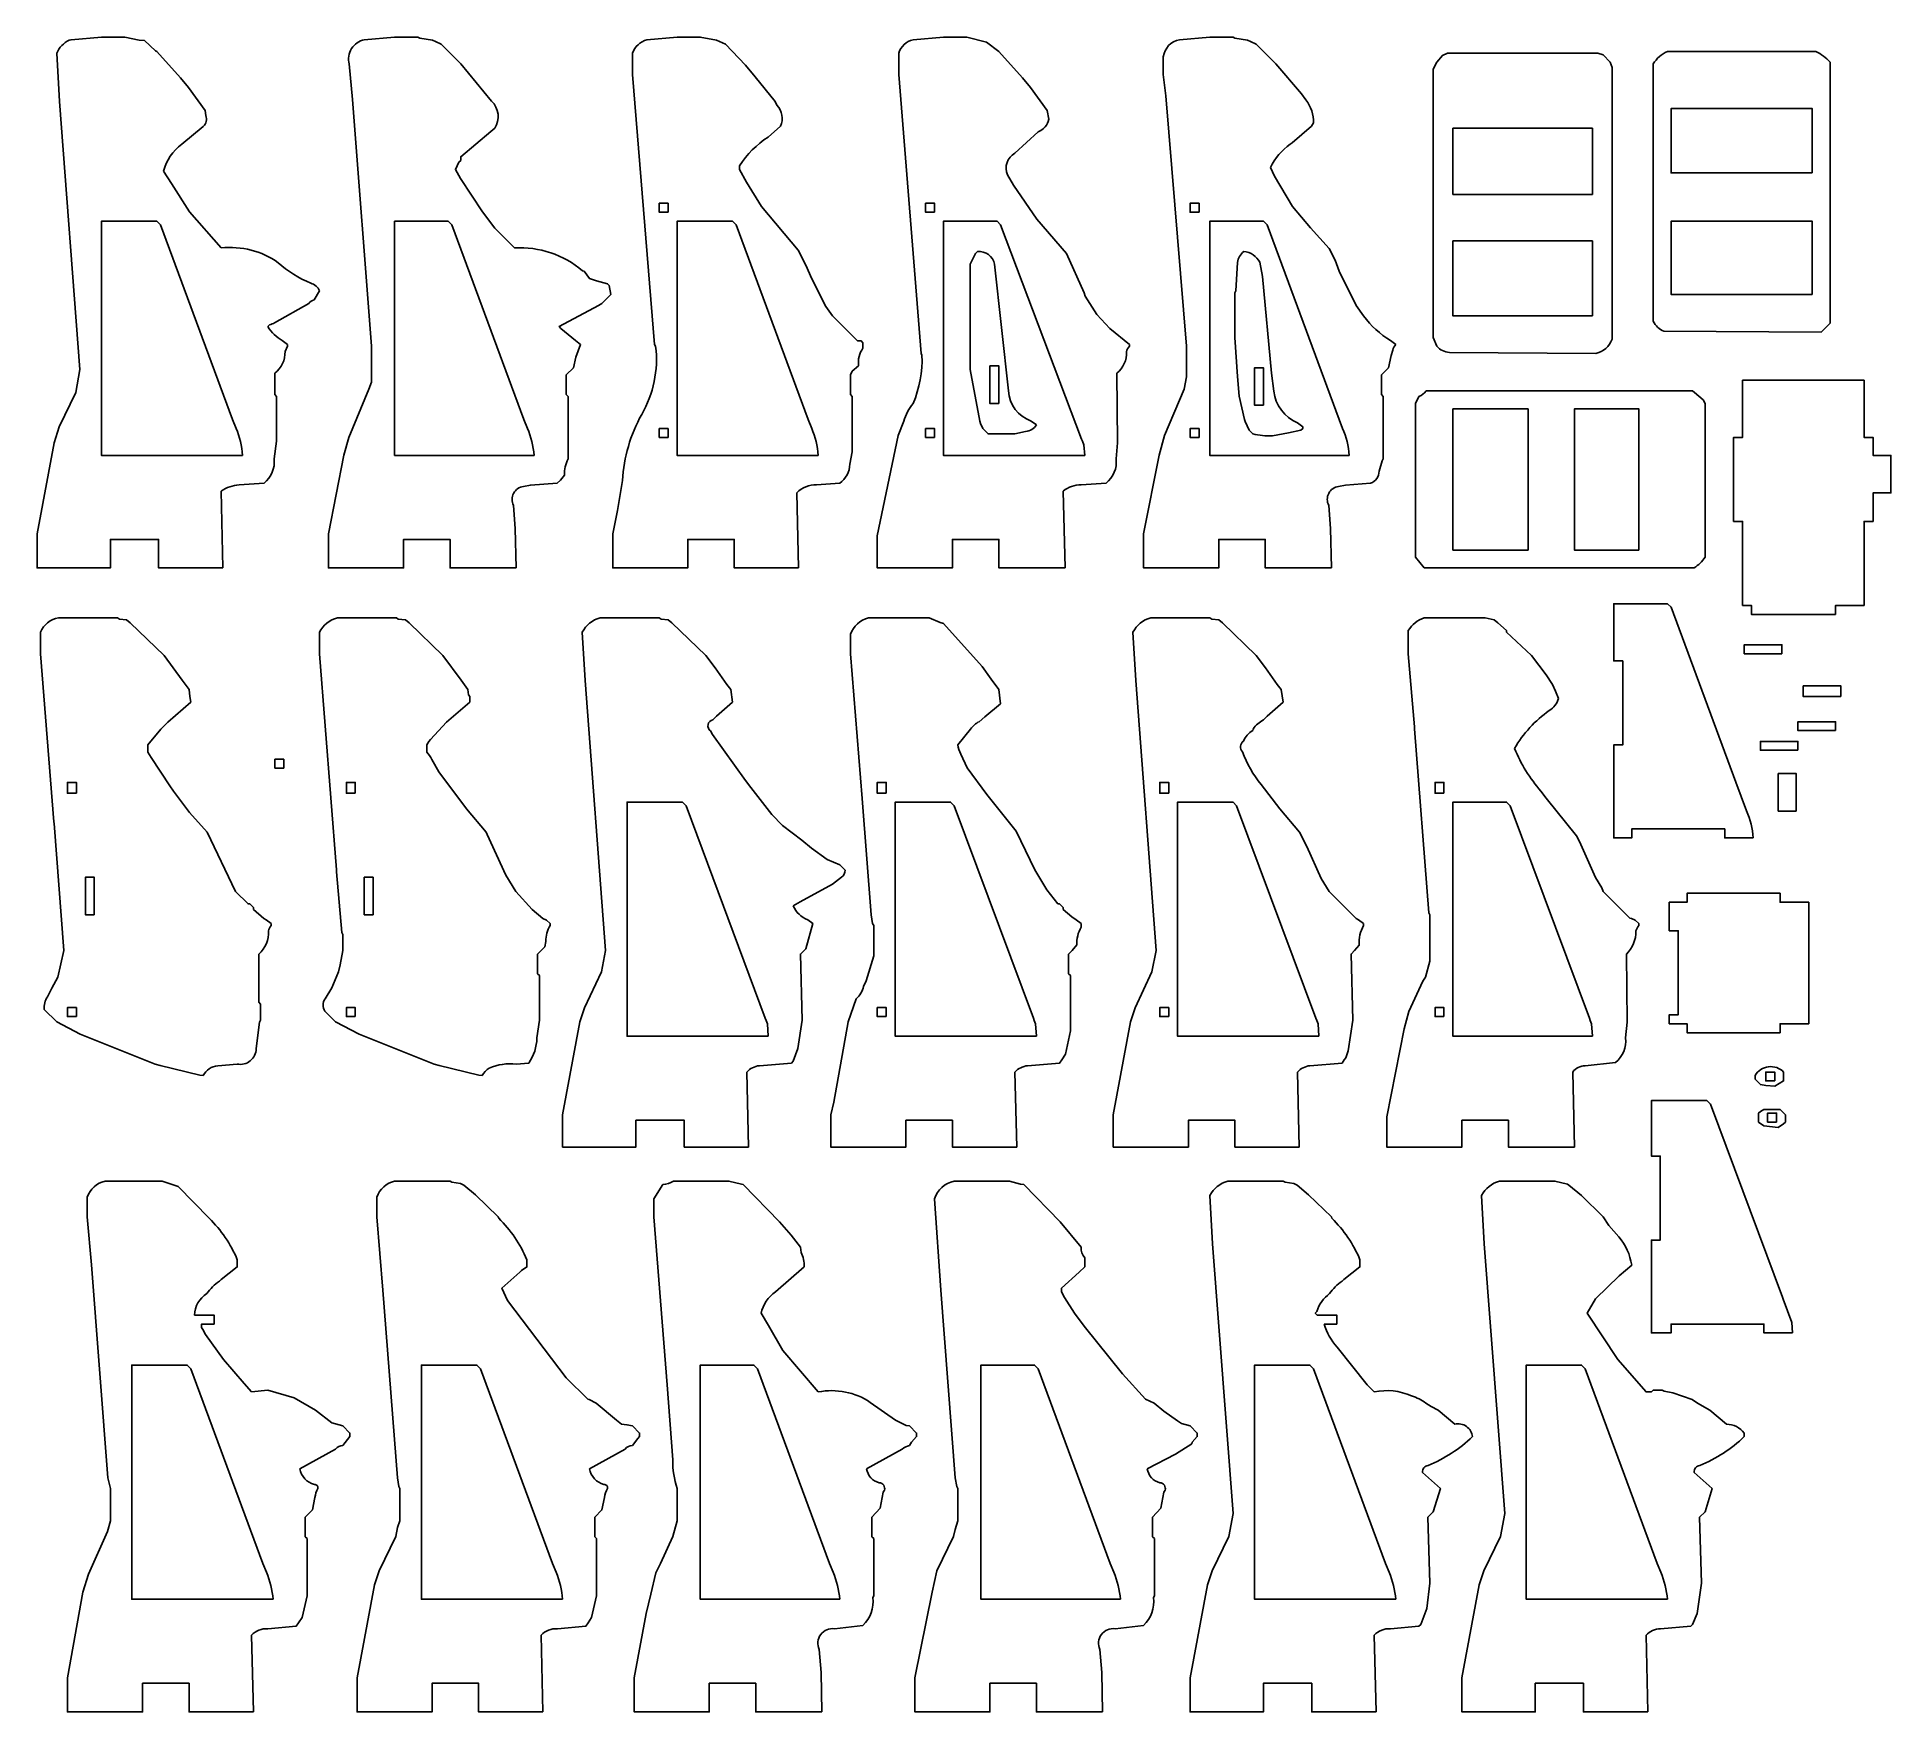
# Model space of a CAD drawing. Extents: x 47 to 1084, y 57 to 994.
import ezdxf

# ---------------------------------------------------------------- set-up
doc = ezdxf.new("R2010")
doc.units = 0
doc.layers.get('0').update_dxf_attribs({"linetype": 'CONTINUOUS'})

msp = doc.modelspace()

# ---------------------------------------------------------------- linework, layer by layer
at = {"color": 7, "linetype": 'CONTINUOUS'}
for points in [[(141.352941, 950.088235), (141, 953), (131.754098, 965.795082), (127.245902, 971.204918), (114, 986), (113.211765, 986.247059), (107, 992), (104.088235, 992.352941), (96, 994), (83, 994), (66.027586, 992.531034), (64.9, 992.3)], [(301.230769, 958.153846), (284, 979), (273, 990), (269.8, 991.6), (268.1, 992.3), (261.06, 993.42), (260, 994), (247, 994), (230.027586, 992.531034)], [(460.8, 955.9), (459.8, 957.9), (448.752941, 971.788235), (443.247059, 978.211765), (432, 990), (427.1, 992.3), (418, 994), (405, 994), (388.027586, 992.531034)], [(613, 948), (612, 953), (602.754098, 965.795082), (598.245902, 971.204918), (585, 986), (578.1, 991.2), (567, 994), (554, 994), (537.027586, 992.531034)], [(756.76, 958.82), (754.24, 962.18), (740, 979), (729, 990), (725.8, 991.6), (724.1, 992.3), (717.06, 993.42), (716, 994), (703, 994), (686.027586, 992.531034)], [(1042, 986), (959, 986)], [(58, 985), (59.541176, 957.964706), (71, 808), (68.615385, 795.076923), (59.3, 775.9), (56.647059, 767.088235), (47, 716), (47, 697), (88, 697), (88, 713), (115, 713), (115, 697), (151, 697)], [(221.58, 978.94), (223.461929, 959.032995), (234, 821), (234, 801), (232.647059, 797.088235), (221.352941, 769.911765), (218.647059, 760.088235), (210, 716), (210, 697), (252, 697), (252, 713), (278, 713), (278, 697), (315, 697)], [(380, 985), (380, 973), (392.405405, 822.067568), (393, 821)], [(529, 985), (529, 973), (541.45082, 817.040984), (542, 816)], [(677, 983), (677, 973), (678.455172, 961.037931), (690, 821), (690, 804), (688.58, 797.06), (677.7, 771.1), (674.647059, 760.088235), (666, 716), (666, 697), (708, 697), (708, 713), (734, 713), (734, 697), (771, 697)], [(928, 825), (928, 977), (927, 980), (923, 984), (920, 985), (836, 985), (833.1, 983.7), (830, 980), (828, 976), (828, 826), (830, 821)], [(951, 979), (951, 835)], [(1045, 829), (1050, 834), (1050, 980)], [(128, 934), (140, 944)], [(456, 938), (462.8, 944.1)], [(748, 934), (749.1, 934.8), (759.8, 944.1), (761, 946)], [(1040, 918), (1040, 954), (961, 954), (961, 918), (1040, 918)], [(314, 876), (303, 887), (296.24, 896.18), (283.8, 914.9), (281, 920), (283, 924), (284, 925), (284, 927), (300.9, 941.2), (303, 943)], [(594, 929), (607, 941)], [(917, 906), (917, 943), (839, 943), (839, 906), (917, 906)], [(150, 876), (132.24, 896.18), (122.2, 912.1), (117.8, 918.9)], [(509, 820), (509, 823), (508, 824), (506, 824), (492, 838), (488.243902, 843.195122), (480.2, 859.1), (477.2, 866.1), (472.756098, 874.804878), (452.243902, 899.195122), (443.8, 912.9), (440, 920), (440, 922)], [(658, 821), (658, 822), (647, 831), (639.76, 838.82), (633.3, 849.1), (632.7, 850.9), (622.8, 872.9), (606.243902, 892.195122), (593.230769, 911.153846), (589.8, 916.9)], [(789, 838), (784.8, 843.9), (775.3, 863.1), (773.2, 869.1), (769.750943, 875.771698), (759.249057, 887.228302), (749.243902, 899.195122), (739.2, 916.1), (737, 921)], [(400, 896), (400, 901), (395, 901), (395, 896), (400, 896)], [(549, 896), (549, 901), (544, 901), (544, 896), (549, 896)], [(697, 896), (697, 901), (692, 901), (692, 896), (697, 896)], [(158.3, 775.1), (156.3, 780.1), (116, 889), (114, 891), (83, 891), (83, 760), (162, 760)], [(321.3, 775.1), (319.3, 780.1), (279, 889), (277, 891), (247, 891), (247, 760), (325, 760)], [(480.3, 775.1), (478.3, 780.1), (438, 889), (436, 891), (405, 891), (405, 760), (484, 760)], [(633, 760), (632.58, 765.94), (631.8, 767.9), (631.3, 769.1), (586, 889), (584, 891), (554, 891), (554, 760), (633, 760)], [(777.3, 775.1), (775.3, 780.1), (735, 889), (733, 891), (703, 891), (703, 760), (781, 760)], [(1040, 850), (1040, 891), (961, 891), (961, 850), (1040, 850)], [(573, 874), (572, 873), (569, 867), (569, 808), (574.352941, 779.088235), (574.8, 777.9), (576, 775), (579, 772), (594, 772)], [(917, 838), (917, 880), (839, 880), (839, 838), (917, 838)], [(344, 758), (344, 793), (343, 794), (343, 805), (347, 809), (348.405405, 814.932432), (351, 822), (348.153846, 824.230769), (340, 831), (339, 832), (361.1, 843.8), (363, 845), (368, 850), (367, 855), (366, 856), (359.9, 857.7), (356, 859), (353, 863), (352.1, 863.2)], [(590.352941, 796.088235), (582.647059, 866.911765)], [(718.468966, 867.972414), (717.531034, 852.027586), (717, 851), (717, 826), (718.476289, 804.021649), (719.45082, 793.040984), (722.384615, 780.076923), (722.8, 778.9), (725, 774), (727, 772)], [(738.8, 795.9), (737.554455, 805.955446), (732.384615, 860.076923), (731, 868)], [(202, 847), (205, 852)], [(179.9, 834.2), (199, 845)], [(176, 832), (177, 833)], [(185.7, 818.1), (187, 821), (187, 822), (184.18, 824.24)], [(807, 822), (804.153846, 824.230769)], [(957.005554, 829.49432), (1045, 829)], [(501.58, 755.06), (503, 762), (503, 793), (502, 794), (502, 805), (503, 807), (506.569231, 810.053846)], [(585, 789), (585, 810), (580, 810), (580, 789), (585, 789)], [(733, 788), (733, 809), (728, 809), (728, 788), (733, 788)], [(797.7, 751.1), (799.352941, 756.911765), (800, 758), (800, 793), (799, 794), (799, 805), (801, 807), (803, 809), (804.42, 815.94), (805.3, 818.9)], [(837.005951, 817.493904), (919, 817)], [(179.554455, 758.044554), (181, 768), (181, 793), (180, 794), (180, 806)], [(650.554455, 758.044554), (651.445545, 766.955446), (651, 806)], [(1053, 671), (1053, 676), (1069, 676), (1069, 723), (1074, 723), (1074, 739), (1084, 739), (1084, 760), (1074, 760), (1074, 770), (1069, 770), (1069, 802), (1001, 802), (1001, 770), (996, 770), (996, 723), (1001, 723), (1001, 676), (1006, 676), (1006, 671), (1053, 671)], [(820, 793), (818, 789), (818, 703), (823, 697), (974, 697)], [(980, 703), (980, 789), (979, 791), (974.1, 795.2), (973, 796), (824, 796)], [(531.8, 779.1), (528.7, 771.1), (517, 715), (517, 697), (559, 697), (559, 713), (585, 713), (585, 697), (622, 697)], [(606, 777), (603.1, 779.2)], [(738, 771), (747.067568, 772.594595), (754, 774), (755, 775), (755, 776), (752.1, 778.2)], [(881, 707), (881, 786), (839, 786), (839, 707), (881, 707)], [(943, 707), (943, 786), (907, 786), (907, 707), (943, 707)], [(400, 770), (400, 775), (395, 775), (395, 770), (400, 770)], [(549, 770), (549, 775), (544, 775), (544, 770), (549, 770)], [(594, 772), (599.932432, 773.405405)], [(697, 770), (697, 775), (692, 775), (692, 770), (697, 770)], [(319.076923, 742.615385), (322.923077, 743.384615), (337.969027, 744.464602), (339.8, 746.1), (342, 749)], [(151, 697), (150, 740)], [(160.030973, 743.535398), (173.969027, 744.464602)], [(374.405405, 745.932432), (371.594595, 729.067568), (369, 716), (369, 697), (411, 697), (411, 713), (437, 713), (437, 697), (473, 697)], [(473, 697), (472, 739)], [(483.032995, 743.538071), (495.967005, 744.461929)], [(622, 697), (621, 740)], [(631.030973, 743.535398), (644.969027, 744.464602)], [(775.076923, 742.615385), (778.923077, 743.384615), (792.967005, 744.461929)], [(315, 697), (314.522642, 718.979245), (313.541176, 731.964706)], [(771, 697), (770.522642, 718.979245), (769.541176, 731.964706)], [(1003.3, 561.1), (997.3, 577.1), (961, 675), (959, 677), (929, 677), (929, 645), (934, 645), (934, 598), (929, 598), (929, 546), (939, 546), (939, 551), (991, 551), (991, 546), (1007, 546)], [(178, 497), (178, 498), (175.1, 500.2), (173.9, 500.8), (168, 506), (168, 507), (166, 509), (165, 509), (158, 516), (142.2, 549.1), (132.248869, 560.226244), (123.24, 572.18), (121.230769, 575.153846), (110.8, 590.9), (109, 594), (109, 598), (116.2, 606.9), (120.1, 610.8), (133, 622), (132.384615, 625.076923), (132, 629), (128.230769, 634.153846), (118, 648), (99.153846, 666.230769), (97, 668), (93.076923, 668.384615), (92, 669), (59, 669)], [(265, 594), (265, 598), (266.2, 599.9), (267, 601), (276.1, 610.8), (280, 614), (289, 622), (289, 625), (288.352941, 626.088235), (288, 629), (284.230769, 634.153846), (274, 648), (255.153846, 666.230769), (253, 668), (249.076923, 668.384615), (248, 669), (215, 669)], [(425, 612), (427, 614), (436, 622), (435, 629), (432.769231, 631.846154), (426.24, 641.18), (421, 648), (402.153846, 666.230769), (400, 668), (396.076923, 668.384615), (395, 669), (362, 669)], [(574, 611), (577.1, 613.8), (586, 621), (585, 629), (580.769231, 634.846154), (575.754098, 641.795082), (554, 666), (552.2, 666.4), (546, 669), (512, 669)], [(733, 612), (735, 614), (744, 622), (743, 629), (740.769231, 631.846154), (734.24, 641.18), (729, 648), (710.153846, 666.230769), (708, 668), (704.076923, 668.384615), (703, 669), (670, 669)], [(898, 624), (896.3, 628.1), (894.769231, 631.846154), (891.230769, 637.153846), (883, 648), (869, 661), (869, 662), (864.153846, 666.230769), (862, 668), (857, 669), (823, 669)], [(49, 661), (49, 649), (56.458824, 555.035294), (56.538071, 553.967005), (62, 483), (58.615385, 468.076923), (55.2, 461.9), (52.8, 457.1)], [(205, 661), (205, 649), (214.458824, 528.035294), (214.538071, 526.967005), (217.45082, 493.040984), (218, 492), (218, 483), (216.569231, 475.053846), (215.647059, 471.088235), (211.8, 462.1), (208.2, 455.9)], [(352, 661), (353.541176, 633.964706), (365, 483), (362.647059, 471.088235), (353.2, 450.9), (350.647059, 443.088235), (341, 391), (341, 373), (382, 373), (382, 388), (409, 388), (409, 373), (445, 373)], [(502, 660), (502, 649), (508.458824, 568.035294), (513.594595, 502.932432), (514.405405, 498.067568), (515, 497), (515, 480), (510.8, 466.1), (509.3, 462.9)], [(660, 661), (661.541176, 633.964706), (673, 483), (670.647059, 471.088235), (661.2, 450.9), (658.647059, 443.088235), (649, 391), (649, 373), (691, 373), (691, 388), (717, 388), (717, 373), (753, 373)], [(814, 662), (814, 649), (817.461929, 608.032995), (817.541176, 606.964706), (825.445545, 504.044554), (826, 503), (826, 477), (823.615385, 468.076923), (822.2, 465.9), (814.3, 448.9), (811.647059, 439.088235), (802, 390), (802, 373), (844, 373), (844, 388), (870, 388), (870, 373), (907, 373)], [(1023, 649), (1023, 654), (1002, 654), (1002, 649), (1023, 649)], [(1056, 625), (1056, 631), (1035, 631), (1035, 625), (1056, 625)], [(499, 528), (496, 531), (488.9, 533.8), (480.204918, 540.245902), (474.795082, 544.754098), (464, 553), (458, 559), (446.243902, 574.195122), (443.24, 578.18), (424.8, 603.9), (423.769231, 605.846154)], [(562, 598), (569.2, 606.9)], [(727, 606), (727.2, 606.9)], [(1053, 606), (1053, 611), (1032, 611), (1032, 606), (1053, 606)], [(631, 496), (631, 498), (628.153846, 500.230769), (625.846154, 501.769231), (621, 506), (621, 507), (619, 509), (618, 509), (611.769231, 516.846154), (605.2, 528.1), (594.756098, 549.804878), (578.245902, 570.204918), (567.230769, 585.153846), (563.8, 592.9)], [(1032, 595), (1032, 600), (1011, 600), (1011, 595), (1032, 595)], [(185, 585), (185, 590), (180, 590), (180, 585), (185, 585)], [(334, 497), (334, 498), (332, 500), (329.9, 500.8), (324, 506), (314.8, 515.9), (309.3, 525.1), (298.8, 547.9), (298.2, 549.1), (287.247788, 562.216814), (271.769231, 582.846154), (267.8, 589.9)], [(1031, 561), (1031, 582), (1021, 582), (1021, 561), (1031, 561)], [(69, 571), (69, 577), (64, 577), (64, 571), (69, 571)], [(225, 571), (225, 577), (220, 577), (220, 571), (225, 571)], [(522, 571), (522, 577), (517, 577), (517, 571), (522, 571)], [(680, 571), (680, 577), (675, 577), (675, 571), (680, 571)], [(789, 497), (789, 498), (786.1, 500.2), (784.9, 500.8), (769.8, 515.9), (765.24, 523.18), (757.2, 541.1), (753.2, 549.1), (742.247788, 562.216814), (731.769231, 575.846154)], [(834, 571), (834, 577), (829, 577), (829, 571), (834, 571)], [(943, 497), (943, 498), (941, 500), (938.9, 500.8), (938, 501), (923, 516), (922.2, 518.1), (918.8, 523.9), (909.8, 543.9), (908.2, 547.1), (891.24, 568.18), (888.24, 572.18)], [(456, 435), (455.569231, 441.946154), (454.8, 443.9), (454.3, 445.1), (410, 564), (408, 566), (377, 566), (377, 435), (456, 435)], [(606, 435), (605.569231, 441.946154), (604.8, 443.9), (604.3, 445.1), (560, 564), (558, 566), (527, 566), (527, 435), (606, 435)], [(764, 435), (763.569231, 441.946154), (762.8, 443.9), (762.3, 445.1), (718, 564), (716, 566), (685, 566), (685, 435), (764, 435)], [(917, 435), (916.569231, 441.946154), (915.8, 443.9), (915.3, 445.1), (871, 564), (869, 566), (839, 566), (839, 435), (917, 435)], [(79, 503), (79, 524), (74, 524), (74, 503), (79, 503)], [(235, 503), (235, 524), (230, 524), (230, 503), (235, 503)], [(470, 508), (473.9, 510.2), (492, 520), (497, 524)], [(1022, 437), (1022, 442), (1038, 442), (1038, 510), (1022, 510), (1022, 515), (970, 515), (970, 510), (960, 510), (960, 494), (965, 494), (965, 447), (960, 447), (960, 442), (970, 442), (970, 437), (1022, 437)], [(451.037931, 418.544828), (469, 420), (470, 421), (472.594595, 428.067568), (475, 444), (474, 481), (477, 484), (481, 498), (478.1, 500.2)], [(326.554455, 434.044554), (328, 444), (328, 469), (327, 470), (327, 481), (329, 483), (330, 484), (331, 485), (331.594595, 488.067568)], [(169.594595, 428.067568), (171.445545, 442.955446), (172, 444), (172, 453), (171, 454), (171, 481)], [(601.037931, 418.544828), (619, 420), (620.2, 421.9), (622.2, 424.9), (625, 438), (625, 469), (624, 470), (624, 481), (626, 483), (628.58, 486.06)], [(759.037931, 418.544828), (777, 420), (778.2, 421.9), (779, 423), (780.352941, 426.911765), (783, 444), (782, 481), (784, 483), (786.569231, 486.053846)], [(935.554455, 434.044554), (936.445545, 442.955446), (936, 481)], [(51, 450), (58, 443), (71.1, 436.2), (113.088235, 419.352941), (115.911765, 418.647059), (138.1, 413.3), (140, 413)], [(69, 446), (69, 451), (64, 451), (64, 446), (69, 446)], [(208, 449), (214, 443), (227.1, 436.2), (269.088235, 419.352941), (271.911765, 418.647059), (294.1, 413.3), (296, 413)], [(225, 446), (225, 451), (220, 451), (220, 446), (225, 446)], [(505.2, 455.9), (500.647059, 443.088235), (492.594595, 398.067568), (491, 391), (491, 373), (533, 373), (533, 388), (559, 388), (559, 373), (595, 373)], [(522, 446), (522, 451), (517, 451), (517, 446), (522, 446)], [(680, 446), (680, 451), (675, 451), (675, 446), (680, 446)], [(834, 446), (834, 451), (829, 451), (829, 446), (834, 446)], [(148.037931, 418.544828), (158.962069, 419.455172)], [(314.962069, 419.455172), (322, 420)], [(445, 373), (444, 415)], [(595, 373), (594, 415)], [(753, 373), (752, 415)], [(907, 373), (906, 415)], [(913.037931, 418.544828), (929.932432, 420.405405)], [(1019, 410), (1019, 415), (1014, 415), (1014, 410), (1019, 410)], [(1019, 407), (1024, 410), (1024, 415)], [(1008, 413), (1008, 411), (1011, 408), (1014.067568, 407.405405), (1019, 407)], [(1029, 269), (1028.58, 274.94), (1023.7, 287.9), (1023.3, 289.1), (983, 397), (981, 399), (950, 399), (950, 368), (955, 368), (955, 321), (950, 321), (950, 269), (961, 269), (961, 274), (1013, 274), (1013, 269), (1029, 269)], [(1021, 384), (1024, 386), (1025, 387), (1025, 391), (1022, 394), (1013, 394), (1011, 393), (1010, 392), (1010, 387), (1012.9, 384.8), (1021, 384)], [(1020, 387), (1020, 392), (1015, 392), (1015, 387), (1020, 387)], [(143.24, 333.18), (126, 351), (117, 354), (85, 354)], [(305.24, 333.18), (305, 334), (292.211765, 346.247059), (285.788235, 351.752941), (283.932432, 352.594595), (279.067568, 353.405405), (278, 354), (247, 354)], [(474.352941, 314.088235), (474, 317), (468.752212, 323.783186), (462.247788, 331.216814), (442, 352), (441.1, 352.2), (434, 354), (403, 354)], [(631, 317), (619.247788, 331.216814), (599, 352), (597.1, 352.3), (591, 354), (560, 354)], [(771.24, 333.18), (771, 334), (758.211765, 346.247059), (751.788235, 351.752941), (749.932432, 352.594595), (745.067568, 353.405405), (744, 354), (713, 354)], [(931.752941, 322.788235), (926.247059, 329.211765), (923, 334), (911, 346), (903.788235, 351.752941), (903.1, 352.2), (896, 354), (865, 354)], [(75, 345), (75, 334), (77.458824, 307.035294), (86.594595, 187.932432), (88, 182), (88, 164), (86.352941, 157.911765), (75.7, 134.1), (72.647059, 124.088235), (64, 76), (64, 57), (106, 57), (106, 73), (132, 73), (132, 57), (168, 57)], [(237, 345), (237, 334), (240.461929, 293.032995), (248.594595, 187.932432), (249.405405, 183.067568), (250, 182), (250, 164), (248.647059, 160.088235), (247.615385, 155.076923), (238.3, 135.9), (235.7, 128.1), (226, 76), (226, 57), (268, 57), (268, 73), (294, 73), (294, 57), (330, 57)], [(397, 352), (392, 344), (392, 334), (399.458824, 240.035294), (402.554455, 197.955446)], [(549, 344), (552.461929, 293.032995), (560.594595, 187.932432), (561.405405, 183.067568), (562, 182), (562, 164), (560.615385, 159.076923), (559.647059, 155.088235), (550.3, 135.9), (547.615385, 124.076923), (538, 76), (538, 57), (580, 57), (580, 73), (606, 73), (606, 57), (643, 57)], [(703, 346), (704.541176, 318.964706), (716, 168), (713.615385, 155.076923), (704.3, 135.9), (701.7, 128.1), (692, 76), (692, 57), (733, 57), (733, 73), (760, 73), (760, 57), (796, 57)], [(855, 346), (856.541176, 318.964706), (868, 168), (865.615385, 155.076923), (856.3, 135.9), (853.7, 128.1), (844, 76), (844, 57), (885, 57), (885, 73), (912, 73), (912, 57), (948, 57)], [(149, 298), (150, 299), (159, 306), (159, 310)], [(380, 206), (383, 210), (384, 211), (384, 213), (380, 217), (376.911765, 217.647059), (374, 218), (371.204918, 220.245902), (359.795082, 229.754098), (355.9, 231.8), (355, 232), (343, 244), (310.230769, 287.153846), (307, 294), (317, 303), (318, 304), (321, 306), (321, 310)], [(460, 292), (476, 306)], [(668, 193), (683.9, 201.2), (693, 207), (693.2, 207.9), (696, 211), (696, 213), (692, 217), (687.2, 218.4), (684.846154, 219.769231), (677.204918, 225.245902), (671.795082, 229.754098), (667, 232), (654.248276, 246.22069), (632.76, 272.82), (627.24, 280.18), (621.8, 288.9), (620, 292), (620, 294), (630, 303), (633, 306), (633, 311)], [(777, 298), (778, 299), (787, 306), (787, 310)], [(992, 218), (982.795082, 225.754098), (975.846154, 229.769231), (972.846154, 231.769231), (961.932432, 235.594595), (957.067568, 236.405405), (956, 237), (951, 237), (950, 236), (947, 236), (931.247059, 254.211765), (914, 280), (918.8, 288.1), (932, 301), (939, 307)], [(484, 236), (464.248619, 259.223757), (456.2, 273.1), (452, 280)], [(767, 274), (774, 274), (774, 279), (763, 279), (762, 280), (762.8, 281.1)], [(218, 206), (222, 211), (222, 213), (218, 217), (211.9, 218.8), (202.795082, 225.754098), (190.9, 232.7), (176, 237), (167, 236), (162.752212, 240.783186), (151.245902, 254.204918), (141.230769, 268.153846), (139.8, 270.9), (139, 272), (139, 274), (146, 274), (146, 279), (135, 279)], [(795, 236), (791, 240), (774.230769, 261.153846)], [(175.3, 135.1), (173.3, 140.1), (133, 249), (131, 251), (100, 251), (100, 120), (179, 120)], [(337.3, 135.1), (335.3, 140.1), (295, 249), (293, 251), (262, 251), (262, 120), (341, 120)], [(492.3, 135.1), (490.3, 140.1), (450, 249), (448, 251), (418, 251), (418, 120), (496, 120)], [(649.3, 135.1), (647.3, 140.1), (607, 249), (605, 251), (575, 251), (575, 120), (653, 120)], [(803.3, 135.1), (801.3, 140.1), (761, 249), (759, 251), (728, 251), (728, 120), (807, 120)], [(955.3, 135.1), (953.3, 140.1), (913, 249), (911, 251), (880, 251), (880, 120), (959, 120)], [(535, 206), (536.2, 207.9), (539, 211), (539, 213), (535, 217), (533.1, 217.3), (527.1, 220.2), (513.1, 230.2)], [(840, 218), (830.795082, 225.754098), (826.9, 227.8), (823.846154, 229.769231)], [(1002, 211), (1002, 213)], [(194, 193), (214, 204)], [(356, 193), (376, 204)], [(511, 193), (531, 204)], [(804.044554, 103.554455), (820, 105), (821, 106), (824.352941, 114.911765), (826, 129), (825, 166), (828, 169), (832, 182), (822, 191)], [(955.040984, 103.54918), (972, 105), (973, 106), (975.594595, 112.067568), (978, 129), (977, 166), (980, 169), (984, 182), (974, 191)], [(176.044554, 103.554455), (192, 105), (193.2, 106.9), (195.2, 109.9), (198, 122), (198, 154), (197, 155), (197, 166), (201, 170), (202.42, 176.94)], [(338.044554, 103.554455), (354, 105), (355.2, 106.9), (357.2, 109.9), (360, 122), (360, 154), (359, 155), (359, 166), (363, 170), (364.42, 176.94)], [(405, 182), (405, 164), (402.647059, 155.088235), (395.8, 140.1), (393.2, 134.9), (390.352941, 122.911765), (387.647059, 112.088235), (381, 76), (381, 57), (423, 57), (423, 73), (449, 73), (449, 57), (486, 57)], [(514.430769, 120.946154), (515, 122), (515, 154), (514, 155), (514, 166), (518.594595, 171.067568), (520.352941, 179.911765), (521, 181)], [(671.430769, 120.946154), (672, 122), (672, 154), (671, 155), (671, 166), (675.594595, 171.067568), (677.352941, 179.911765), (678, 181)], [(493.040984, 103.54918), (508.932432, 105.405405)], [(650.040984, 103.54918), (665.932432, 105.405405)], [(168, 57), (167, 100)], [(330, 57), (329, 100)], [(796, 57), (795, 100)], [(948, 57), (947, 100)], [(486, 57), (485.522642, 78.979245), (484.541176, 91.964706)], [(643, 57), (642.522642, 78.979245), (641.541176, 91.964706)]]:
    msp.add_lwpolyline(points, dxfattribs=at)
for centre, radius, start, end in [((71.980197, 978.6968), 15.335457, -242.503913, -204.269009), ((232.389366, 981.642216), 11.142009, -257.762131, -165.964383), ((391.995004, 980.258073), 12.898294, -252.085801, -201.570135), ((539.435135, 981.920791), 10.879962, -257.21561, -196.440326), ((688.100604, 981.526635), 11.197956, -259.331599, -187.560585), ((966.842398, 968.965831), 18.752763, -245.279027, -212.349122), ((1027.944444, 958.925926), 30.505149, 43.696371, 62.563834), ((292.986839, 949.511154), 11.943974, -33.034321, 46.352736), ((453.440389, 948.583117), 10.377893, -25.593738, 44.833194), ((741.346762, 946.611175), 19.662739, -1.781207, 38.382741), ((136.156786, 948.048492), 5.582167, -46.490032, 21.432417), ((603.216667, 950.314286), 10.053334, -67.893695, -13.308895), ((142.925487, 912.92285), 25.826661, -234.69632, -193.381472), ((482.564103, 895.435897), 50.173244, -238.031862, -211.968138), ((764.748459, 908.674381), 30.362771, -236.522349, -203.950368), ((598.662115, 920.60282), 9.60458, -240.960964, -157.323573), ((155.140346, 830.164515), 46.122823, 54.618705, -263.601145), ((317.323116, 822.787946), 53.315718, 49.286122, -266.426494), ((573.973626, 865.21618), 8.837616, 11.061353, -263.674978), ((727.646936, 866.6439), 9.273623, -232.488226, -188.236372), ((721.091118, 862.886678), 11.150426, 27.295284, 85.324581), ((225.293673, 916.657535), 65.404535, -131.627809, -112.656011), ((198.205219, 849.198971), 7.349477, 22.403047, 75.059747), ((203.125, 842.0625), 5.064043, -257.164391, -215.455474), ((195.247035, 844.09739), 22.73313, -147.849297, -119.13205), ((174.85, 842.3), 9.545287, -76.982888, -58.058243), ((831.023181, 869.025512), 52.235334, -143.561727, -120.956692), ((961.473236, 840.39588), 11.781519, -152.742181, -112.284821), ((332.229955, 813.592686), 61.219823, -30.089494, 6.94955), ((519.582198, 812.143678), 13.179708, -216.590537, -170.876424), ((663.256454, 816.347975), 7.019376, -221.509217, -193.109003), ((814.696693, 815.763104), 9.906461, -219.019044, -198.460547), ((838.05007, 828.333048), 10.889317, -137.66868, -95.502246), ((916.181398, 829.233427), 12.553933, -77.025382, -19.70754), ((170.931131, 817.664674), 14.775283, -52.136204, 1.688358), ((479.936741, 813.530233), 62.112381, -23.2618, 2.278846), ((642.212407, 817.189175), 14.227418, -51.85513, 3.02508), ((557.2984, 772.022557), 26.4624, -219.908879, -195.512749), ((609.494136, 797.281015), 19.178323, -176.434237, -109.475536), ((760.371109, 798.261907), 21.700031, -173.751348, -112.405341), ((817.118421, 801.008772), 8.5114, -70.211124, -36.04908), ((461.462219, 740.571494), 87.22172, -209.031983, -183.523811), ((112.854146, 755.96095), 49.311549, 4.698293, 22.837888), ((275.854146, 755.96095), 49.311549, 4.698293, 22.837888), ((434.854146, 755.96095), 49.311549, 4.698293, 22.837888), ((599.713109, 780.693849), 7.291743, -88.276382, -30.436275), ((735.634615, 805.980769), 35.060651, -104.257285, -86.131573), ((731.854146, 755.96095), 49.311549, 4.698293, 22.837888), ((164.719338, 756.207614), 14.948414, -51.773343, 7.058653), ((361.087998, 749.480445), 19.094044, -206.499445, -178.55817), ((635.719338, 756.207614), 14.948414, -51.773343, 7.058653), ((488.518886, 755.192058), 13.061782, -55.234271, -0.579283), ((790.911163, 750.934126), 6.790864, -72.377959, 1.399646), ((161.532816, 723.276102), 20.314887, -265.760359, -235.409816), ((320.025809, 735.35824), 7.318916, -262.550721, -152.376067), ((482.574043, 728.973091), 14.572209, 88.195168, -223.478658), ((631.067918, 727.432454), 16.102987, -269.868549, -231.301626), ((776.025809, 735.35824), 7.318916, -262.550721, -152.376067), ((960.111111, 716.888889), 24.258383, -55.072478, -34.927522), ((60.714249, 656.607189), 12.510812, -262.124477, -200.555906), ((218.303742, 654.620322), 14.754316, -257.060798, -205.619586), ((365.303742, 654.620322), 14.754316, -257.060798, -205.619586), ((515.583362, 654.962931), 14.487229, -255.679465, -200.34611), ((673.303742, 654.620322), 14.754316, -257.060798, -205.619586), ((827.755039, 653.600664), 16.116759, -252.84025, -211.409783), ((886.620968, 627.221774), 11.826335, -57.931252, -15.808543), ((425.628788, 608.674242), 3.384677, -259.293688, -123.326177), ((740.322688, 597.824198), 15.95541, -242.680819, -214.66818), ((929.958721, 563.811359), 64.989966, -235.234279, -209.688632), ((579.276653, 599.962698), 12.233769, -244.448722, -214.545582), ((733.26882, 595.233413), 12.458631, -239.789997, -202.993065), ((255.750314, 584.677044), 13.132943, 23.434399, 45.226035), ((573.430556, 599.166667), 11.48994, -174.172252, -146.947679), ((724.112691, 596.838731), 3.998051, -234.658084, -136.763102), ((779.607719, 615.732093), 62.284902, -159.677205, -140.179919), ((949.487444, 626.551005), 81.899057, -158.097243, -138.403673), ((957.854146, 541.96095), 49.311549, 4.698293, 22.837888), ((494.666667, 527.666667), 4.346135, -57.528808, 4.398705), ((482.973947, 513.367175), 14.040294, -157.525672, -110.312479), ((161.248985, 492.689374), 15.222475, -50.16589, 4.712535), ((183.256454, 492.347975), 7.019376, -221.509217, -193.109003), ((349.96258, 487.911363), 18.36865, -209.655951, -180.487243), ((647.241464, 486.781253), 18.675397, -209.579489, -177.786658), ((805.787822, 487.529022), 19.275124, -209.42985, -175.610712), ((923.747253, 493.688645), 17.638921, -46.001249, 0.761519), ((948.811278, 491.986579), 7.674981, -220.784519, -194.614427), ((62.052249, 450.97619), 11.095276, -213.499482, -174.952446), ((496.162777, 465.893945), 13.474061, -47.877912, -12.838319), ((212.786099, 452.314171), 5.821553, -218.021526, -145.299039), ((160.662158, 428.225756), 8.933837, -100.970164, -1.014569), ((301.968274, 434.256764), 24.587098, -35.439807, -0.494521), ((920.554741, 432.249133), 15.106785, -51.62833, 6.825663), ((148.936385, 408.643991), 9.941518, -264.814883, -205.986755), ((306.20071, 407.438627), 11.618233, -237.158821, -208.598986), ((311.828858, 388.954968), 30.660715, 84.134719, -247.103978), ((452.563163, 406.757621), 11.885478, -262.627052, -223.906472), ((602.563163, 406.757621), 11.885478, -262.627052, -223.906472), ((760.563163, 406.757621), 11.885478, -262.627052, -223.906472), ((913.204753, 409.45462), 9.091738, -268.948637, -217.584888), ((1016.768146, 407.854836), 10.166272, 44.654523, -210.404491), ((88.583362, 339.962931), 14.487229, -255.679465, -200.34611), ((250.583362, 339.962931), 14.487229, -255.679465, -200.34611), ((395.916667, 365.25), 13.294213, -85.325836, -57.804266), ((563.158935, 339.475171), 14.864371, -257.730089, -197.722533), ((717.671335, 337.910831), 16.753589, -253.809854, -208.87053), ((869.671335, 337.910831), 16.753589, -253.809854, -208.87053), ((94.11295, 282.831109), 70.345418, 22.719574, 45.703716), ((256.11295, 282.831109), 70.345418, 22.719574, 45.703716), ((722.11295, 282.831109), 70.345418, 22.719574, 45.703716), ((907.866773, 302.266715), 31.49098, 8.644663, 40.667135), ((460.723401, 307.100947), 15.316219, -4.122041, 27.142294), ((639.59917, 316.533057), 8.611839, -183.108163, -140.021939), ((149.498168, 278.584402), 14.504123, -238.870909, -181.641965), ((163.083333, 276.916667), 25.354432, -236.257703, -213.742297), ((472.075658, 275.282895), 20.622394, -234.157408, -193.222727), ((781.476588, 275.085208), 19.62123, -234.203603, -197.851144), ((791.083333, 276.916667), 25.354432, -236.257703, -213.742297), ((796.944837, 282.397094), 31.09991, -164.335508, -136.916412), ((491.510649, 197.781879), 38.949129, 56.337754, -258.881881), ((802.096887, 203.045425), 33.710085, 65.828744, -257.846756), ((808.016145, 208.410168), 26.585687, 53.456458, 72.749789), ((841.785282, 209.907546), 8.287041, 7.575168, -257.559208), ((991.693333, 204.886667), 13.116919, 38.209565, 88.660333), ((792.2425, 272.539306), 84.397956, -67.088036, -46.815715), ((944.2425, 272.539306), 84.397956, -67.088036, -46.815715), ((217.910256, 201.179487), 4.821348, 88.933446, -215.803344), ((379.910256, 201.179487), 4.821348, 88.933446, -215.803344), ((453.341091, 197.574542), 50.788063, -180.429715, -162.142087), ((537.083333, 196.833333), 9.400428, -257.195734, -229.674164), ((204.999989, 194.997149), 11.17982, -169.709518, -105.034166), ((366.999989, 194.997149), 11.17982, -169.709518, -105.034166), ((520.473929, 194.492294), 9.590739, -171.048553, -104.330987), ((677.473929, 194.492294), 9.590739, -171.048553, -104.330987), ((825.421109, 191.373569), 3.441444, -264.646147, -173.76826), ((977.421109, 191.373569), 3.441444, -264.646147, -173.76826), ((202.288925, 182.442708), 1.767418, -14.5061, -263.863732), ((218.048063, 174.836771), 15.768954, -207.017429, -187.664829), ((364.288925, 182.442708), 1.767418, -14.5061, -263.863732), ((380.048063, 174.836771), 15.768954, -207.017429, -187.664829), ((517.919181, 181.973958), 3.231105, -17.54363, 86.79194), ((674.919181, 181.973958), 3.231105, -17.54363, 86.79194), ((129.854146, 115.96095), 49.311549, 4.698293, 22.837888), ((291.854146, 115.96095), 49.311549, 4.698293, 22.837888), ((446.854146, 115.96095), 49.311549, 4.698293, 22.837888), ((603.854146, 115.96095), 49.311549, 4.698293, 22.837888), ((757.854146, 115.96095), 49.311549, 4.698293, 22.837888), ((909.854146, 115.96095), 49.311549, 4.698293, 22.837888), ((496.764781, 118.45337), 17.840995, -46.999465, 8.031775), ((653.764781, 118.45337), 17.840995, -46.999465, 8.031775), ((175.41883, 91.862182), 11.709004, 86.936679, -224.027623), ((337.41883, 91.862182), 11.709004, 86.936679, -224.027623), ((491.904657, 95.472437), 8.156287, 81.991551, -154.528334), ((648.904657, 95.472437), 8.156287, 81.991551, -154.528334), ((803.41883, 91.862182), 11.709004, 86.936679, -224.027623), ((955.332332, 92.005732), 11.547124, -268.554201, -223.813782)]:
    msp.add_arc(centre, radius, start, end, dxfattribs=at)

doc.saveas('drawing.dxf')
